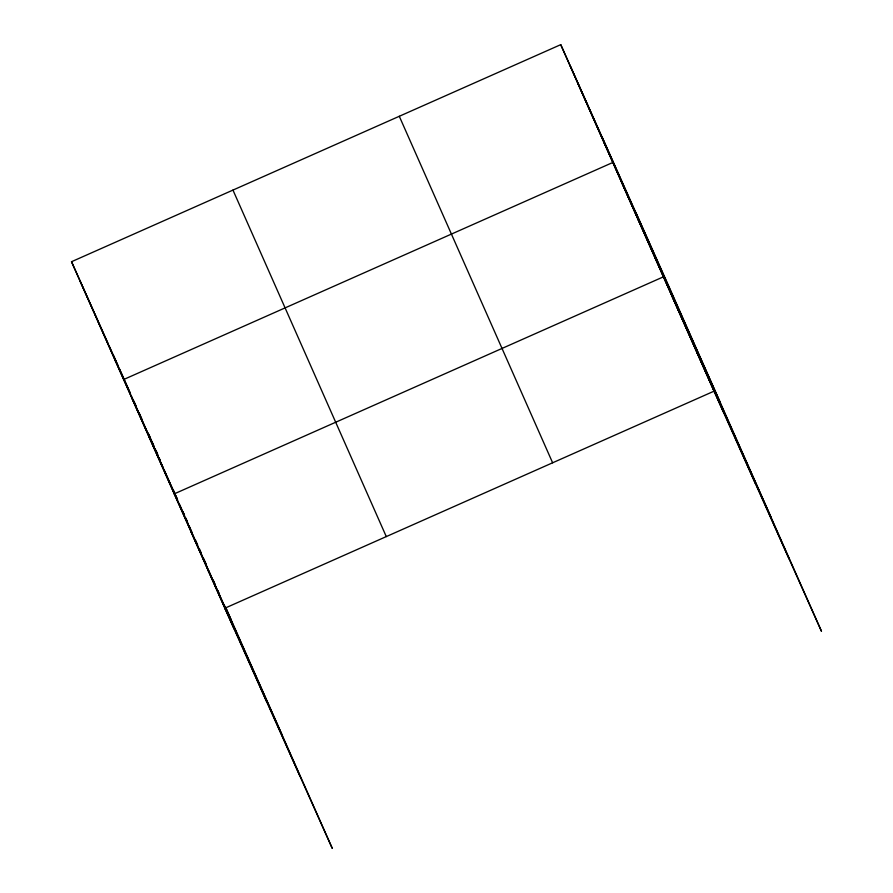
<?xml version="1.0" encoding="UTF-8"?>
<svg xmlns="http://www.w3.org/2000/svg" width="893" height="893" viewBox="0 0 893 893"><rect width="100%" height="100%" fill="white"/><g stroke="black" fill="none" stroke-linecap="round" stroke-linejoin="round"><path stroke-width="1.34" d="M234.122 628.951L71.518 261.716L560.737 44.65L668.154 284.778L821.482 631.284L714.065 391.156L560.737 44.65M123.647 379.525L612.866 162.459M663.466 276.808L174.247 493.874L202.03 555.971M714.065 391.156L224.846 608.222L332.263 848.35L225.639 607.385M578.117 83.92L604.762 143.918M604.181 142.824L720.283 402.587M621.305 181.525L639.008 221.308M638.171 219.633L655.875 259.416M655.038 257.753L770.882 516.935M671.904 295.873L698.036 354.711M697.199 353.048L714.902 392.831M71.518 261.716L94.156 312.316M94.669 313.465L108.555 344.497M109.069 345.647L117.943 365.494M119.528 369.055L122.709 376.154M123.245 377.337L130.121 392.73M133.838 401.024L135.948 405.757M139.129 412.867L141.775 418.784M149.12 435.181L150.66 438.63M152.714 443.229L154.255 446.679M156.308 451.278L157.86 454.727M80.203 281.351L98.163 321.714M97.583 320.62L115.543 360.984M114.963 359.89L160.171 461.168M160.684 462.317L170.072 483.314M170.608 484.497L177.495 499.89M179.605 504.623L184.382 515.283M186.492 520.016L188.088 523.566M189.149 525.944L191.794 531.86M195.5 540.142L197.621 544.886M199.195 548.402L201.249 553.001M225.416 607.017L231.064 619.653M132.086 398.579L149.79 438.374M148.952 436.699L175.084 495.537M202.544 557.12L211.284 576.655M211.797 577.804L281.663 734.001M191.113 531.994L208.817 571.777M207.98 570.102L225.683 609.886M635.76 212.378L789.099 558.884M602.395 137.779L755.724 484.285M570.013 65.379L723.341 411.885M399.294 116.28L552.622 462.786M232.961 190.086L386.289 536.593M148.171 433.116L149.801 436.8M150.895 439.256L153.06 444.167M155.237 449.079L156.867 452.751M159.032 457.662L160.126 460.118M173.153 489.576L174.782 493.26M175.865 495.704L177.495 499.388M182.931 511.667L184.561 515.339M185.644 517.795L187.273 521.479M203.738 558.683L205.982 563.773M213.293 580.283L214.979 584.1M217.792 590.452L219.477 594.258M223.976 604.427L299.881 775.95M113.177 354.845L121.861 374.48M122.408 375.707L130.557 394.114M131.092 395.342L156.621 453.019M157.168 454.247L163.14 467.742M164.223 470.198L173.744 491.708M174.872 494.253L181.614 509.501M182.172 510.774L187.24 522.204M188.356 524.749L190.611 529.828M191.169 531.101L198.48 547.621M199.039 548.882L207.477 567.948M208.036 569.221L224.344 606.057M224.902 607.329L266.505 701.351"/></g></svg>
